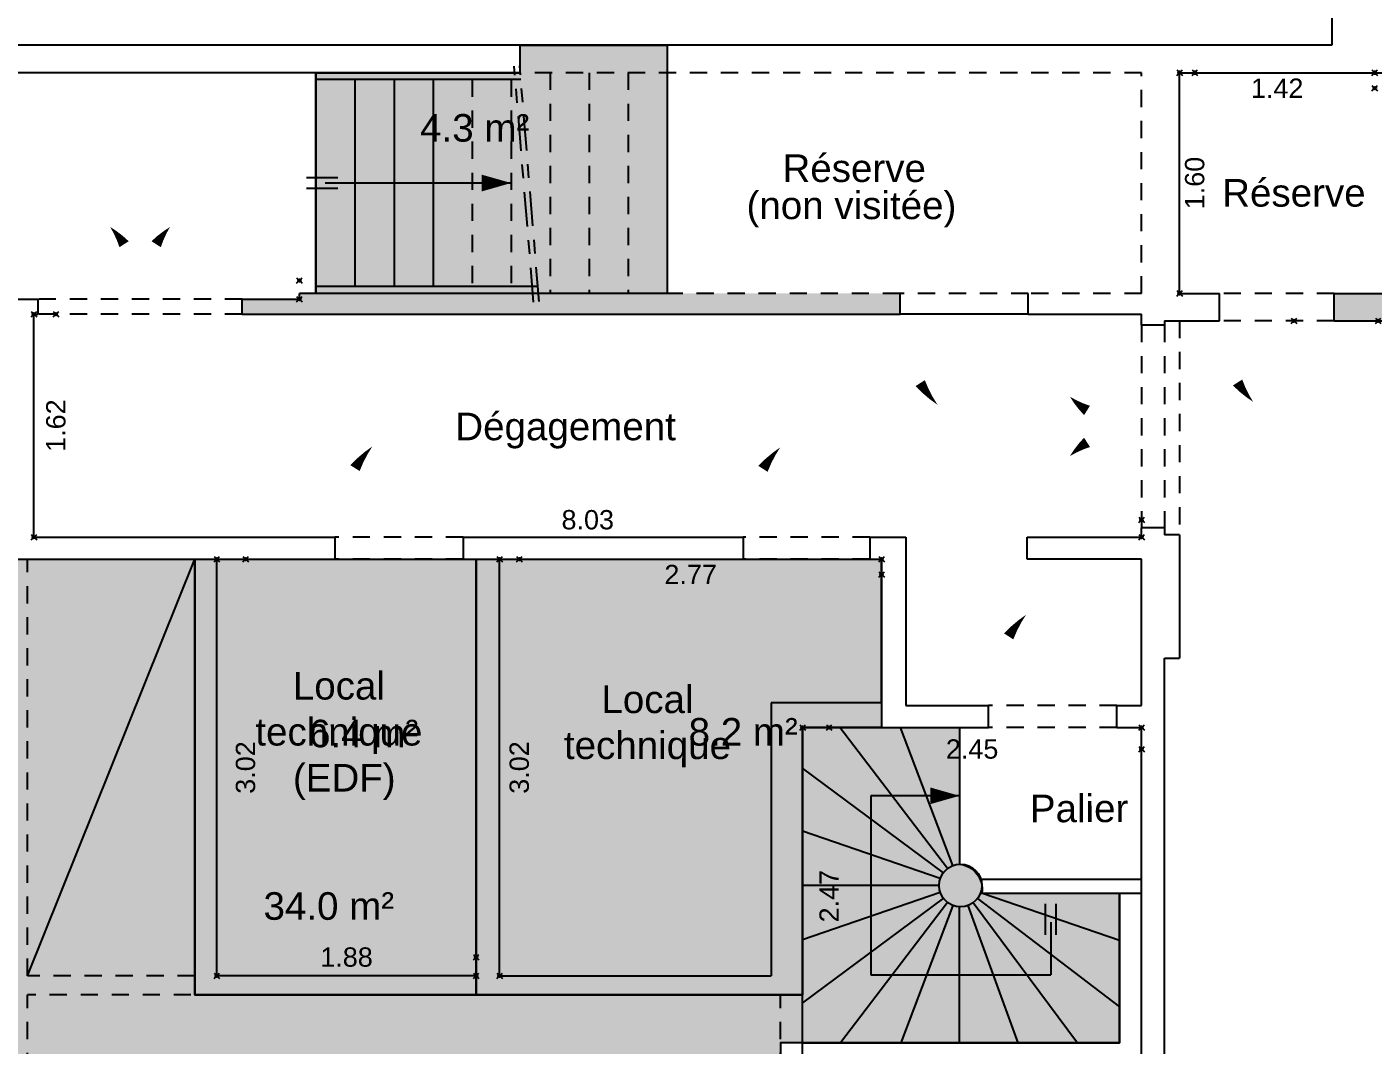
# Model space of a CAD drawing. Header units: metres. Extents: x 46.9 to 94.2, y 5.9 to 84.
# Drawn here: x 65.08 to 74.84, y 25.08 to 32.46 of the extents above; entities that cross this region are included whole.
import ezdxf
from ezdxf.enums import TextEntityAlignment as Align

# ---------------------------------------------------------------- set-up
doc = ezdxf.new("R2010")
doc.units = ezdxf.units.M
doc.header["$PDMODE"] = 35
doc.header["$PDSIZE"] = 0.02
doc.linetypes.add('AXES', pattern=[2, 1.25, -0.25, 0.25, -0.25])
doc.linetypes.add('CACHE2', pattern=[0.1875, 0.125, -0.0625])
for name, color, linetype in [('GEX_BAT_escalier_rampe', 6, 'Continuous'), ('GEX_BAT_gaine_tremie', 13, 'Continuous'), ('GEX_BAT_linteau_mur', 6, 'CACHE2'), ('GEX_BAT_mur', 1, 'Continuous'), ('GEX_BAT_mur_bas', 150, 'Continuous'), ('GEX_EDS_sdp_2-tremie_su', 7, 'Continuous'), ('GEX_EDS_sdp_3-h-180_su', 7, 'Continuous'), ('GEX_EDS_sdp_7-LT_su', 7, 'Continuous'), ('GEX_MEP_txt_cot_plani', 30, 'Continuous'), ('GEX_MEP_txt_designation', 7, 'Continuous')]:
    doc.layers.add(name, color=color, linetype=linetype)
for name, color, linetype, true_color in [('GEX_EDS_sdp_2-tremie', 7, 'Continuous', 0xffff7f), ('GEX_EDS_sdp_3-h-180', 7, 'Continuous', 0xa55252), ('GEX_EDS_sdp_7-LT', 150, 'Continuous', 0x007fff), ('GEX_MEP_mur_pochage', 7, 'Continuous', 0x999999), ('GEX_MEP_ouvrant_porte', 9, 'Continuous', 0x808080)]:
    doc.layers.add(name, color=color, linetype=linetype, true_color=true_color)
doc.styles.add('Cota100', font='swissl.ttf', dxfattribs={"height": 0.14})
doc.styles.add('Designation', font='swissl.ttf', dxfattribs={"height": 0.2})
doc.styles.add('Désignation', font='swissl.ttf', dxfattribs={"height": 0.2})
doc.styles.add('SURF', font='swissl.ttf')
doc.dimstyles.new('00SCP', dxfattribs={"dimtxt": 0.2, "dimasz": 0.1, "dimexe": 1.25, "dimexo": 0.625, "dimgap": 0.05, "dimtad": 0, "dimzin": 0, "dimdsep": 46, "dimtxsty": 'Cota100', "dimblk": 'NONE', "dimcen": 0, "dimse1": 1, "dimse2": 1, "dimsd1": 1, "dimsd2": 1, "dimclrd": 256, "dimclrt": 256, "dimaunit": 2, "dimazin": 0, "dimtfac": 1, "dimtofl": 0, "dimtmove": 0, "dimatfit": 3, "dimldrblk": 'NONE', "dimfxl": 1, "dimlwd": -1, "dimarcsym": 0})

# ---------------------------------------------------------------- blocks, each defined once
blk = doc.blocks.new('*D68')
at = {"color": 0, "transparency": 16777216}
for p in [(73.44119933730599, 32.12670387477555), (74.8561993373041, 32.1267024524368), (74.85619922414435, 32.01412656302452)]:
    blk.add_point(p, dxfattribs=at)
at = {"layer": 'GEX_MEP_txt_cot_plani', "transparency": 16777216, "insert": (74.1486992241453, 32.0141272741939), "char_height": 0.14, "attachment_point": 5, "rotation": 359.99994240706184, "style": 'Cota100'}
blk.add_mtext('1.42', dxfattribs=at)
blk = doc.blocks.new('_None')
blk = doc.blocks.new('*D69')
at = {"color": 0, "transparency": 16777216}
for p in [(73.44119933730781, 32.12670387477556), (73.55126055665889, 32.12670376414349), (73.4411977290092, 30.52670387477336)]:
    blk.add_point(p, dxfattribs=at)
at = {"layer": 'GEX_MEP_txt_cot_plani', "transparency": 16777216, "insert": (73.55125975250961, 31.32670376414239), "char_height": 0.14, "attachment_point": 5, "rotation": 89.99994240704905, "style": 'Cota100'}
blk.add_mtext('1.60', dxfattribs=at)
blk = doc.blocks.new('*D79')
at = {"color": 0, "transparency": 16777216}
for p in [(67.05886849839189, 30.6200797102656), (57.77886836257675, 30.48496669622273), (67.05886836257106, 30.48495736825226)]:
    blk.add_point(p, dxfattribs=at)
at = {"layer": 'GEX_MEP_txt_cot_plani', "transparency": 16777216, "insert": (62.41886849839473, 30.62008437425083), "char_height": 0.14, "attachment_point": 5, "rotation": 359.9999424080453, "style": 'Cota100'}
blk.add_mtext('9.28', dxfattribs=at)
blk = doc.blocks.new('*D84')
at = {"color": 0, "transparency": 16777216}
for p in [(73.16559350990548, 28.88519518724752), (65.13386662863287, 28.75995930308181), (73.16559338401204, 28.75995122970471)]:
    blk.add_point(p, dxfattribs=at)
at = {"layer": 'GEX_MEP_txt_cot_plani', "transparency": 16777216, "insert": (69.14973013221588, 28.88519922393607), "char_height": 0.14, "attachment_point": 5, "rotation": 359.9999424071002, "style": 'Cota100'}
blk.add_mtext('8.03', dxfattribs=at)
blk = doc.blocks.new('*D85')
at = {"color": 0, "transparency": 16777216}
for p in [(65.13386825376892, 30.37671222518566), (65.293632455895, 30.37671206459323), (65.13386662863468, 28.7599593030809)]:
    blk.add_point(p, dxfattribs=at)
at = {"layer": 'GEX_MEP_txt_cot_plani', "transparency": 16777216, "insert": (65.29363164332788, 29.56833560354084), "char_height": 0.14, "attachment_point": 5, "rotation": 89.99994240719657, "style": 'Cota100'}
blk.add_mtext('1.62', dxfattribs=at)
blk = doc.blocks.new('*D86')
at = {"color": 0, "transparency": 16777216}
for p in [(68.34059032325028, 25.71497863965761), (66.46059018752753, 25.57995796947672), (68.34059018752764, 25.57995607972862)]:
    blk.add_point(p, dxfattribs=at)
at = {"layer": 'GEX_MEP_txt_cot_plani', "transparency": 16777216, "insert": (67.40059032325023, 25.71497958453165), "char_height": 0.14, "attachment_point": 5, "rotation": 359.99994240713295, "style": 'Cota100'}
blk.add_mtext('1.88', dxfattribs=at)
blk = doc.blocks.new('*D87')
at = {"color": 0, "transparency": 16777216}
for p in [(66.46059322318705, 28.59995796947441), (66.66868805685499, 28.59995776030054), (66.46059018752747, 25.57995796947671)]:
    blk.add_point(p, dxfattribs=at)
at = {"layer": 'GEX_MEP_txt_cot_plani', "transparency": 16777216, "insert": (66.66868653902522, 27.08995776030169), "char_height": 0.14, "attachment_point": 5, "rotation": 89.99994240712532, "style": 'Cota100'}
blk.add_mtext('3.02', dxfattribs=at)
blk = doc.blocks.new('*D88')
at = {"color": 0, "transparency": 16777216}
for p in [(68.51059322318542, 28.59995590884228), (68.65375319239271, 28.59995576493994), (68.51059018752494, 25.57995590884547)]:
    blk.add_point(p, dxfattribs=at)
at = {"layer": 'GEX_MEP_txt_cot_plani', "transparency": 16777216, "insert": (68.6537516745625, 27.08995576494153), "char_height": 0.14, "attachment_point": 5, "rotation": 89.99994240710812, "style": 'Cota100'}
blk.add_mtext('3.02', dxfattribs=at)
blk = doc.blocks.new('*D89')
at = {"color": 0, "transparency": 16777216}
for p in [(68.51059322318541, 28.59995590884227), (71.28059322318403, 28.59995312447881), (71.28059311186662, 28.48920995310709)]:
    blk.add_point(p, dxfattribs=at)
at = {"layer": 'GEX_MEP_txt_cot_plani', "transparency": 16777216, "insert": (69.8955931118673, 28.48921134528881), "char_height": 0.14, "attachment_point": 5, "rotation": 359.99994240712095, "style": 'Cota100'}
blk.add_mtext('2.77', dxfattribs=at)
blk = doc.blocks.new('*D119')
at = {"color": 0, "transparency": 16777216}
for p in [(74.27054186268829, 30.32763967395834), (74.88143583013513, 30.32763905990305), (74.88142149007851, 16.06140907932513)]:
    blk.add_point(p, dxfattribs=at)
at = {"layer": 'GEX_MEP_txt_cot_plani', "transparency": 16777216, "insert": (74.27053469266, 23.19452468366937), "char_height": 0.14, "attachment_point": 5, "rotation": 89.9999424077192, "style": 'Cota100'}
blk.add_mtext('14.27', dxfattribs=at)
blk = doc.blocks.new('*D123')
at = {"color": 0, "transparency": 16777216}
for p in [(70.70782074786163, 27.37995370022235), (73.1655919968607, 27.3799512297046), (73.16559183912986, 27.22303418582304)]:
    blk.add_point(p, dxfattribs=at)
at = {"layer": 'GEX_MEP_txt_cot_plani', "transparency": 16777216, "insert": (71.93670621463033, 27.22303542108191), "char_height": 0.14, "attachment_point": 5, "rotation": 359.9999424070728, "style": 'Cota100'}
blk.add_mtext('2.45', dxfattribs=at)
blk = doc.blocks.new('*D124')
at = {"color": 0, "transparency": 16777216}
for p in [(70.70782074786257, 27.37995370022236), (70.89970074196546, 27.3799535073471), (70.70781829018051, 24.93495370022355)]:
    blk.add_point(p, dxfattribs=at)
at = {"layer": 'GEX_MEP_txt_cot_plani', "transparency": 16777216, "insert": (70.89969951312445, 26.15745350734768), "char_height": 0.14, "attachment_point": 5, "rotation": 89.99994240703083, "style": 'Cota100'}
blk.add_mtext('2.47', dxfattribs=at)

msp = doc.modelspace()

# ---------------------------------------------------------------- hatches: boundary and pattern name
at = {"layer": 'GEX_EDS_sdp_2-tremie'}
h = msp.add_hatch(color=256, dxfattribs=at)
edge = h.paths.add_edge_path()
edge.add_line((61.81282210095469, 28.72607486532979), (64.93782210095196, 28.72607172412791))
edge.add_line((64.93782210095196, 28.72607172412791), (64.93782197418568, 28.59995950014309))
edge.add_line((64.93782197418568, 28.59995950014309), (66.3005932231863, 28.59995813030218))
edge.add_line((66.3005932231863, 28.59995813030218), (66.30059004791747, 25.44107035428715))
edge.add_line((66.30059004791747, 25.44107035428715), (70.7078187989191, 25.44106592420303))
edge.add_line((70.7078187989191, 25.44106592420303), (70.70782074786166, 27.37995370022236))
edge.add_line((70.70782074786166, 27.37995370022236), (71.845591996861, 27.37995255655005))
edge.add_line((71.845591996861, 27.37995255655005), (71.84559100155548, 26.38978390078955))
edge.add_arc((71.82657353126149, 26.20745257566693), 0.1833204197501029, -8.627596490240819, 84.04548229141233, ccw=False)
edge.add_line((72.00781954163722, 26.17995239348147), (73.00559079064078, 26.17995139053346))
edge.add_line((73.00559079064078, 26.17995139053346), (73.00558970001111, 25.09495139053524))
edge.add_line((73.00558970001111, 25.09495139053524), (70.70781845101192, 25.09495370022341))
edge.add_line((70.70781845101192, 25.09495370022341), (70.54781845101661, 25.094953861053))
edge.add_line((70.54781845101661, 25.094953861053), (70.5478166679286, 23.32106608503454))
edge.add_line((70.5478166679286, 23.32106608503454), (65.08781666792402, 23.32107157334667))
edge.add_line((65.08781666792402, 23.32107157334667), (65.08781757761881, 24.22607157334824))
edge.add_line((65.08781757761881, 24.22607157334824), (63.45341069488586, 24.22607321623127))
edge.add_line((63.45341069488586, 24.22607321623127), (63.31150844088825, 24.24607335886867))
edge.add_line((63.31150844088825, 24.24607335886867), (61.81281759772628, 24.24607486533114))
edge.add_line((61.81281759772628, 24.24607486533114), (61.81282071379792, 27.34607486532968))
edge.add_line((61.81282071379792, 27.34607486532968), (61.81282210095469, 28.72607486532979))
at = {"layer": 'GEX_EDS_sdp_3-h-180'}
msp.add_hatch(color=256, dxfattribs=at).paths.add_polyline_path([(67.17886840454321, 30.52671016957174), (67.17887001246254, 32.12633282659499), (68.6607880336187, 32.12670867997349), (68.65965079756734, 32.32670868108016), (69.72587021387335, 32.3267076093689), (69.72586840453732, 30.52670760936689)])
at = {"layer": 'GEX_EDS_sdp_7-LT'}
for points in [[(66.30059322318903, 28.599958130304), (68.34059322319263, 28.59995607972269), (68.34059004792016, 25.44106830370674), (66.30059004791656, 25.44107035428806)], [(68.34059322318626, 28.59995607972542), (71.28059322318404, 28.59995312447882), (71.28059199685777, 27.37995312448038), (70.70782074786075, 27.37995370022236), (70.7078187989191, 25.44106592420212), (68.34059004791925, 25.44106830370947)]]:
    msp.add_hatch(color=256, dxfattribs=at).paths.add_polyline_path(points)
at = {"layer": 'GEX_MEP_mur_pochage'}
for points in [[(71.41386825376412, 30.37670591261849), (71.41386840454197, 30.52670591261631), (68.7923370376202, 30.52670854773896), (67.05886840453968, 30.52671029019439), (67.05886836257196, 30.48495736809855), (66.64386836257563, 30.48495778525103), (66.64386825376641, 30.3767107073545)], [(74.56119772900729, 30.52670274896536), (74.56119752891209, 30.32763938184144), (74.95119752890696, 30.32763898981921), (74.95119772900307, 30.52670235694313)], [(71.69781959692259, 26.23495254928457, 1), (72.00781959692145, 26.23495254928457, 1)]]:
    msp.add_hatch(color=256, dxfattribs=at).paths.add_polyline_path(points)

# ---------------------------------------------------------------- linework, layer by layer
at = {"layer": 'GEX_BAT_escalier_rampe'}
for p, q in [((67.17887001283907, 32.1267101695712), (67.1788684045423, 30.52671016957174)), ((68.66469676016459, 32.07670867604065), (67.1788699625813, 32.07671016957102)), ((67.46186996258075, 32.07670988510381), (67.46186845480133, 30.57670988510472)), ((67.7448699625811, 32.0767096006366), (67.74486845480078, 30.57670960063751)), ((68.02786996258055, 32.07670931616849), (68.02786845480114, 30.5767093161694)), ((67.33676615256718, 31.36554105026062), (67.1114851026723, 31.36554127672935)), ((67.33676607449888, 31.2878789690576), (67.11148502460219, 31.28787919552633)), ((68.5938692086902, 31.32670874632731), (67.24595667335234, 31.32671010094782)), ((68.788219609316, 30.57670855187735), (67.1788684548028, 30.57671016957192)), ((72.34386825376441, 30.37670497779618), (71.41386825376594, 30.37670591261394)), ((71.75870046860655, 26.35810525808483), (70.97775573710987, 27.37995342888735)), ((71.79780244069116, 26.37985980417579), (71.41809555241161, 27.37995298626356)), ((71.84559199685918, 27.37995255655096), (71.84559100155548, 26.38978390078955)), ((71.7284272387551, 26.32742709296872), (70.70782045253964, 27.08615655373978)), ((71.2028202502106, 26.88486887477484), (71.202818946148, 25.58753753053588)), ((71.84559149920642, 26.8848682286698), (71.2028202502106, 26.88486887477484)), ((71.70622184979584, 26.28529239967611), (70.70781999213887, 26.62813122994976)), ((71.70622174859545, 26.18461299360933), (70.70781920170703, 25.841776170495)), ((71.69781959692227, 26.23495270508829), (70.70781959692249, 26.23495370022283)), ((72.01298891867009, 26.17995238828553), (73.00559044802503, 25.83910531889978)), ((71.72842705284711, 26.142478255676), (70.70781874130535, 25.38375084670497)), ((71.7587002210239, 26.11180002969922), (70.98157468484806, 25.0949534250467)), ((71.79780214937364, 26.09004540499882), (71.41999161885997, 25.0949529843565)), ((71.84558970001126, 25.09495255655111), (71.84559069028637, 26.0801212123115)), ((71.90599468631262, 26.08935924631987), (72.26918232051503, 25.09495213076116)), ((71.94536939454974, 26.11061617102314), (72.70137936447554, 25.09495169632282)), ((71.97602923546128, 26.14090795895027), (73.00558996146447, 25.35505534343793)), ((72.46787382132061, 25.8773144159386), (72.46787404778934, 26.10259546583529)), ((72.54553590252362, 25.87731433786939), (72.54553612899144, 26.10259538776518)), ((72.50670495321083, 25.96812381708514), (72.50670457064916, 25.58753621988944)), ((71.202818946148, 25.58753753053588), (72.50670457064916, 25.58753621988944))]:
    msp.add_line(p, q, dxfattribs=at)
at = {"layer": 'GEX_BAT_escalier_rampe', "linetype": 'AXES', "ltscale": 0.2}
for p, q in [((68.75737566420048, 30.46387778086319), (68.61664028403356, 32.17289833191353)), ((68.79724072440786, 30.46716061113693), (68.65650534424094, 32.17618116218637))]:
    msp.add_line(p, q, dxfattribs=at)
at = {"layer": 'GEX_BAT_escalier_rampe', "linetype": 'CACHE2'}
for p, q in [((68.87687001283939, 32.1267084627716), (68.87686840453989, 30.52670846276851)), ((69.15987001283884, 32.1267081783044), (69.15986840453934, 30.52670817830131)), ((69.44287001283737, 32.12670789383628), (69.44286840453788, 30.5267078938341)), ((69.72587001283591, 32.12670760936908), (69.72586840453732, 30.52670760936689)), ((68.31086996258, 32.07670903170037), (68.31086845480058, 30.57670903170219)), ((68.59386996258036, 32.07670874723317), (68.59386845480094, 30.57670874723408))]:
    msp.add_line(p, q, dxfattribs=at)
at = {"layer": 'GEX_BAT_escalier_rampe'}
for points in [[(68.38147639981526, 31.32670896087802, 0.1211528466772961, 0, 0), (68.59386920868928, 31.32670874723408, 0, 0, 0)], [(71.63319869033512, 26.88486844231284, 0.1211528466772961, 0, 0), (71.84559149920642, 26.88486822867162, 0, 0, 0)]]:
    msp.add_lwpolyline(points, format="xyseb", dxfattribs=at)
at = {"layer": 'GEX_BAT_gaine_tremie'}
msp.add_line((65.08781893852483, 25.57995934936662), (66.3005932231872, 28.599958130304), dxfattribs=at)
at = {"layer": 'GEX_BAT_linteau_mur'}
for p, q in [((66.64386836257563, 30.48495778525012), (65.16386836257152, 30.48495927292424)), ((72.3438684045368, 30.52670497779309), (71.41386840453924, 30.52670591261631)), ((74.56119772900456, 30.52670274896536), (73.73119772900463, 30.52670358326941)), ((66.64386825376732, 30.3767107073545), (65.16386825376412, 30.37671219502954)), ((72.34386825376441, 30.37670497779618), (71.41386825376685, 30.37670591261849)), ((73.16559492967735, 30.29764078468088), (73.16559345205224, 28.82764078468153)), ((73.33059492968187, 30.29764061882543), (73.33059345205675, 28.82764061882608)), ((73.4411975289122, 30.32764050764945), (73.4411959708732, 28.77764050764927)), ((74.56119752891209, 30.32763938184144), (73.73119752891125, 30.32764021614548)), ((68.24559338401468, 28.75995617521858), (67.31559338401166, 28.75995711004089)), ((71.19559338400995, 28.75995320992115), (70.27559338401352, 28.75995413469172)), ((68.245593223186, 28.59995617521781), (67.3155932231839, 28.59995711004012)), ((71.1955932231831, 28.59995320992039), (70.27559322318757, 28.59995413469096)), ((72.98559215768637, 27.53995141063751), (72.05559215768608, 27.53995234546073)), ((72.98559199685769, 27.37995141063766), (72.0555919968574, 27.37995234546088))]:
    msp.add_line(p, q, dxfattribs=at)
at = {"layer": 'GEX_BAT_mur'}
for p, q in [((74.54583322336384, 38.8590136575458), (74.54582665717953, 32.32670276441968)), ((74.54582665717953, 32.32670276441968), (55.01299524609658, 32.326722398534)), ((68.6607880336187, 32.12670867997349), (57.77887001284398, 32.12671961831802)), ((73.4411977290074, 30.52670387477337), (73.44119933730417, 32.12670387477465)), ((73.44119933730417, 32.12670387477465), (74.95119933730348, 32.12670235694441)), ((57.77886836257676, 30.48496669622273), (65.16386836257516, 30.48495927292515)), ((65.16386825376685, 30.37671219502954), (65.16386836257425, 30.48495927292515)), ((66.64386825376641, 30.3767107073545), (66.64386836257563, 30.48495778525012)), ((66.64386836257563, 30.48495778525103), (67.05886836257196, 30.48495736809855)), ((67.05886836257196, 30.48495736809855), (67.05886840453968, 30.52671029019439)), ((68.7923370376202, 30.52670854773896), (67.05886840453968, 30.52671029019439)), ((71.41386825376412, 30.37670591261849), (71.41386840454197, 30.5267059126154)), ((72.34386825376441, 30.37670497779618), (72.34386840454135, 30.526704977794)), ((73.4411977290074, 30.52670387477337), (73.73119772900463, 30.52670358326941)), ((73.73119752891125, 30.32764021614548), (73.73119772900463, 30.52670358326941)), ((74.56119752891209, 30.32763938184144), (74.56119772900729, 30.52670274896536)), ((74.5611977290082, 30.52670274896536), (74.95119772900216, 30.52670235694313)), ((65.13386662863104, 28.75995930308181), (65.1338682537671, 30.37671222518566)), ((65.1338682537671, 30.37671222518566), (65.16386825376685, 30.37671219502954)), ((66.64386825376641, 30.3767107073545), (71.41386825376412, 30.37670591261849)), ((72.34386825376441, 30.37670497779618), (73.16559500915082, 30.37670415180764)), ((73.16559492967735, 30.29764078468088), (73.16559500915082, 30.37670415180764)), ((73.33059492967732, 30.29764061882452), (73.16559492967735, 30.29764078468088)), ((73.33059495983252, 30.32764061882517), (73.33059492967732, 30.29764061882452)), ((73.33059495983252, 30.32764061882517), (73.73119752891216, 30.32764021614548)), ((74.56119752891209, 30.32763938184144), (74.95119752890696, 30.32763898981921)), ((73.16559338401203, 28.75995122970471), (73.16559345205224, 28.82764078468153)), ((73.33059345205675, 28.82764061882608), (73.16559345205224, 28.82764078468153)), ((73.33059345205675, 28.82764061882608), (73.33059340179534, 28.7776406188259)), ((65.13386662863104, 28.75995930308181), (67.31559338401439, 28.75995711004089)), ((67.31559338401439, 28.75995711004089), (67.3155932231839, 28.59995711004103)), ((68.24559338401468, 28.75995617521858), (68.245593223186, 28.59995617521872)), ((68.24559338401468, 28.75995617521858), (70.27559338401261, 28.75995413469172)), ((70.27559338401352, 28.75995413469172), (70.27559322318484, 28.59995413469096)), ((71.19559338401268, 28.75995320992024), (71.19559322318128, 28.59995320992039)), ((71.19559338401268, 28.75995320992115), (71.4555933840129, 28.75995294857239)), ((71.45559338401199, 28.75995294857239), (71.4555921576848, 27.53995294857305)), ((72.33559322318524, 28.5999520640089), (72.33559338401392, 28.75995206400876)), ((72.33559338401392, 28.75995206400876), (73.16559338401203, 28.75995122970471)), ((73.44119597087229, 28.77764050765018), (73.33059340179625, 28.7776406188259)), ((73.4411959708732, 28.77764050764927), (73.44119507123287, 27.88264050765065)), ((66.46059018752749, 25.57995796947671), (66.46059322318706, 28.59995796947442)), ((66.46059322318706, 28.59995796947442), (67.3155932231848, 28.59995711004103)), ((68.24559322318692, 28.59995617521872), (68.34059322318626, 28.59995607972542)), ((68.3405901875276, 25.5799560797268), (68.34059322318626, 28.59995607972542)), ((68.51059018752494, 25.57995590884548), (68.51059322318542, 28.59995590884228)), ((68.51059322318542, 28.59995590884409), (70.27559322318393, 28.59995413469096)), ((71.19559322318128, 28.59995320992039), (71.28059322318404, 28.59995312447973)), ((71.28059217779082, 27.55995312448067), (71.28059322318404, 28.59995312447973)), ((73.16559322318699, 28.59995122970486), (72.33559322318524, 28.5999520640089)), ((73.16559215768939, 27.53995122970446), (73.16559322318699, 28.59995122970486)), ((73.33058788835206, 23.29264061882895), (73.3305925021541, 27.88264061882728)), ((73.3305925021541, 27.88264061882728), (73.44119507123287, 27.88264050765065)), ((70.48059217778973, 27.5599539286286), (70.48059018752065, 25.57995392862904)), ((71.28059217779082, 27.55995312448067), (70.48059217778973, 27.5599539286286)), ((71.4555921576848, 27.53995294857305), (72.05559215768972, 27.53995234546073)), ((72.05559199686013, 27.37995234546088), (72.0555921576888, 27.53995234546164)), ((72.9855919968586, 27.37995141063857), (72.9855921576891, 27.53995141063751)), ((72.9855921576891, 27.53995141063751), (73.16559215768757, 27.53995122970446)), ((70.70781829018051, 24.93495370022356), (70.70782074785984, 27.37995370022236)), ((70.70782074785984, 27.37995370022236), (72.05559199686013, 27.37995234546088)), ((72.98559199685951, 27.37995141063857), (73.1655919968589, 27.3799512297046)), ((73.16558953917956, 24.9349512297058), (73.1655919968598, 27.3799512297046)), ((68.3405901875276, 25.5799560797268), (66.46059018752749, 25.57995796947671)), ((68.51059018752494, 25.57995590884548), (70.48059018752065, 25.57995392862904))]:
    msp.add_line(p, q, dxfattribs=at)
at = {"layer": 'GEX_BAT_mur', "linetype": 'CACHE2'}
for p, q in [((73.16559676822635, 32.12670415180673), (68.6607880336187, 32.12670867997349)), ((73.16559515992776, 30.52670415180728), (73.16559676822635, 32.12670415180673)), ((71.41386840454197, 30.52670591261631), (68.7923370376202, 30.52670854773896)), ((73.16559515992776, 30.52670415180728), (72.34386840454226, 30.526704977794)), ((65.08781893852483, 25.57995934936571), (65.0878219741835, 28.59995934936433)), ((65.0878219741835, 28.59995934936433), (66.3005932231863, 28.599958130304)), ((66.30059018752581, 25.5799581303063), (66.3005932231863, 28.599958130304)), ((66.30059018752581, 25.5799581303063), (65.08781893852483, 25.57995934936571)), ((65.08781666792493, 23.32107157334849), (65.0878187989183, 25.44107157334656)), ((70.54781879892198, 25.44106608503353), (65.0878187989183, 25.44107157334656)), ((70.54781666792587, 23.32106608503454), (70.54781879892198, 25.44106608503353))]:
    msp.add_line(p, q, dxfattribs=at)
at = {"layer": 'GEX_BAT_mur'}
msp.add_circle((71.85281959692202, 26.23495254928457), 0.1549999999994331, dxfattribs=at)
at = {"layer": 'GEX_BAT_mur_bas'}
for p, q in [((72.00114361189753, 26.27995240019209), (73.16559089115344, 26.27995122970515)), ((71.9977333090983, 26.17995240362052), (73.16559079063427, 26.17995122970569)), ((73.00558970001111, 25.09495139053524), (73.00559079063896, 26.17995139053528)), ((70.70781845101101, 25.09495370022341), (73.00558970001111, 25.09495139053524))]:
    msp.add_line(p, q, dxfattribs=at)
at = {"layer": 'GEX_EDS_sdp_2-tremie', "flags": 128}
msp.add_lwpolyline([(61.81282210095469, 28.72607486532979), (64.93782210095196, 28.72607172412791), (64.93782197418568, 28.59995950014309), (66.3005932231863, 28.59995813030218), (66.30059004791747, 25.44107035428715), (70.7078187989191, 25.44106592420303), (70.70782074786166, 27.37995370022236), (71.845591996861, 27.37995255655005), (71.84559100155548, 26.38978390078955, -0.4279451727842913), (72.00781954163722, 26.17995239348147), (73.00559079064078, 26.17995139053346), (73.00558970001111, 25.09495139053524), (70.70781845101192, 25.09495370022341), (70.54781845101661, 25.094953861053), (70.5478166679286, 23.32106608503454), (65.08781666792402, 23.32107157334667), (65.08781757761881, 24.22607157334824), (63.45341069488586, 24.22607321623127), (63.31150844088825, 24.24607335886867), (61.81281759772628, 24.24607486533114), (61.81282071379792, 27.34607486532968)], format="xyb", close=True, dxfattribs=at)
at = {"layer": 'GEX_EDS_sdp_3-h-180', "flags": 128}
msp.add_lwpolyline([(67.17886840454321, 30.52671016957174), (67.17887001246254, 32.12633282659499), (68.6607880336187, 32.12670867997349), (68.65965079756734, 32.32670868108016), (69.72587021387335, 32.3267076093689), (69.72586840453732, 30.52670760936689)], close=True, dxfattribs=at)
at = {"layer": 'GEX_EDS_sdp_7-LT'}
msp.add_lwpolyline([(66.30059322318903, 28.599958130304), (68.34059322319263, 28.59995607972269), (68.34059004792016, 25.44106830370674), (66.30059004791656, 25.44107035428806)], close=True, dxfattribs=at)
at = {"layer": 'GEX_EDS_sdp_7-LT', "flags": 128}
msp.add_lwpolyline([(68.34059322318626, 28.59995607972542), (71.28059322318404, 28.59995312447882), (71.28059199685777, 27.37995312448038), (70.70782074786075, 27.37995370022236), (70.7078187989191, 25.44106592420212), (68.34059004791925, 25.44106830370947)], close=True, dxfattribs=at)
at = {"layer": 'GEX_MEP_ouvrant_porte', "flags": 128}
for points in [[(65.16386836256788, 30.4849592729006, 0, 0, 0), (65.68712790660629, 31.00821776502198, 0, 0.07999999999999997, -0.05432790184840536), (65.78755344978072, 30.88322666045769, 0, 0, -0.1430387188205013), (65.9038683625713, 30.48495852908763, 0, 0, -0.1430387188205013)], [(66.64386836257563, 30.48495778525012, 0, 0, 0), (66.12060987046516, 31.00821732929944, 0, 0.07999999999999999, 0.05432790184840536), (66.02018407601554, 30.88322642662479, 0, 0, 0.1430387188205013), (65.90386836257221, 30.48495852908763, 0, 0, 0.1430387188205013)], [(71.41386825376685, 30.37670591261849, 0, 0, 0.1430387188226863), (71.56004780631429, 29.87617974750992, 0.07999999999999999, 0, 0.05432790185031568), (71.68625828625227, 29.71909633230734, 0, 0, 0), (72.34386825376441, 30.37670497779618, 0, 0, 0)], [(73.73119752891125, 30.32764021614548, 0, 0, 0.14303871882223), (73.86165885000082, 29.88093406879034, 0.07999999999999999, 0, 0.05432790184980157), (73.97429831058798, 29.7407413433948, 0, 0, 0), (74.56119752891209, 30.32763938184144, 0, 0, 0)], [(73.16559492967735, 30.29764078468088, 0, 0, 0), (72.64587092308648, 29.77791782292752, 0, 0.07999999999999999, 0.05432790184907747), (72.77001729263611, 29.67817058114179, 0, 0, 0.1430387188209381), (73.1655941908648, 29.56264078468121, 0, 0, 0.1430387188209381)], [(73.16559345205678, 28.82764078468153, 0, 0, 0), (72.6458704903016, 29.34736479127059, 0, 0.07999999999999997, -0.05432790184907747), (72.77001706037936, 29.44711178347643, 0, 0, -0.1430387188209381), (73.16559419086389, 29.56264078468121, 0, 0, -0.1430387188209381)], [(68.24559338401468, 28.75995617521858, 0, 0, 0), (67.58798473852767, 29.41756614274072, 0, 0.07999999999999999, 0.05432790184882058), (67.46177394279948, 29.2604829812708, 0, 0, 0.1430387188207145), (67.31559338401348, 28.75995711004089, 0, 0, 0.1430387188207145)], [(71.19559338400995, 28.75995320992115, 0, 0, 0), (70.54505579922625, 29.4104921025164, 0, 0.07999999999999999, 0.05432790184828198), (70.42020210883129, 29.25509800730015, 0, 0, 0.1430387188200071), (70.27559338401261, 28.75995413469172, 0, 0, 0.1430387188200071)], [(72.98559215768637, 27.53995141063751, 0, 0, 0), (72.32798351220299, 28.19756137816148, 0, 0.07999999999999999, 0.05432790184931041), (72.2017727164748, 28.04047821669064, 0, 0, 0.1430387188212315), (72.05559215768699, 27.53995234546073, 0, 0, 0.1430387188212315)]]:
    msp.add_lwpolyline(points, format="xyseb", dxfattribs=at)

# ---------------------------------------------------------------- texts
at = {"layer": 'GEX_EDS_sdp_2-tremie_su', "style": 'SURF'}
msp.add_text('34.0 m²', height=0.2, dxfattribs=at).set_placement((67.27214856413312, 26.08606086951992), align=Align.MIDDLE_CENTER)
at = {"layer": 'GEX_EDS_sdp_3-h-180_su', "style": 'SURF'}
msp.add_text('4.3 m²', height=0.2, dxfattribs=at).set_placement((68.32982655415215, 31.72660120036445), align=Align.MIDDLE_CENTER)
at = {"layer": 'GEX_EDS_sdp_7-LT_su', "style": 'SURF'}
for s, p in [('6.4 m²', (67.5245919530822, 27.33640178954884)), ('8.2 m²', (70.2769430373016, 27.34884334018534))]:
    msp.add_text(s, height=0.2, dxfattribs=at).set_placement(p, align=Align.MIDDLE_CENTER)
at = {"layer": 'GEX_MEP_txt_designation', "style": 'Designation', "oblique": 1.175155160372758e-08}
msp.add_text('Palier', height=0.2, rotation=0.1441217313560436, dxfattribs=at).set_placement((72.71255680099966, 26.79759193394148), align=Align.MIDDLE)
at = {"layer": 'GEX_MEP_txt_designation', "char_height": 0.2, "attachment_point": 5, "rotation": 359.999942407097, "style": 'Désignation'}
for s, insert, width in [('Réserve', (71.08170911763227, 31.43286675062063), 2.095111111111111), ('Réserve', (74.27001417676729, 31.25418310838359), 2.095111111111111), ('(non visitée)', (71.06184385248798, 31.13506604159102), 2.095111111111111), ('Dégagement', (68.98916786510563, 29.53196554697934), 2.001777777777777), ('Local\\Ptechnique\\P (EDF)', (67.34532059421781, 27.31908985102655), 2.024380952380952), ('Local\\Ptechnique', (69.58257492424218, 27.38777433830091), 2.024380952380952)]:
    msp.add_mtext(s, dxfattribs=dict(at, insert=insert, width=width))

# ---------------------------------------------------------------- dimensions: what is measured, and where the dimension line sits
at = {"layer": 'GEX_MEP_txt_cot_plani'}
for p1, p2, distance, picture, middle in [((73.44119772900922, 30.52670387477337), (73.44119933730781, 32.12670387477556), -0.11006121935113687, '*D69', (73.55125975250958, 31.32670376414239)), ((73.44119933730599, 32.12670387477556), (74.85619933730413, 32.1267024524368), -0.1125758894123408, '*D68', (74.14869922414529, 32.01412727419391)), ((57.77886836257676, 30.48496669622273), (67.05886836257105, 30.48495736825225), 0.13512234201341833, '*D79', (62.41886849839472, 30.62008437425083)), ((65.13386662863468, 28.7599593030809), (65.13386825376892, 30.37671222518566), -0.1597642021261504, '*D85', (65.29363164332788, 29.56833560354085)), ((65.13386662863286, 28.75995930308181), (73.16559338401203, 28.75995122970471), 0.12524395754287032, '*D84', (69.14973013221588, 28.88519922393608)), ((66.46059018752749, 25.57995796947671), (66.46059322318706, 28.59995796947442), -0.2080948336680336, '*D87', (66.6686865390252, 27.08995776030169)), ((68.51059018752494, 25.57995590884548), (68.51059322318542, 28.59995590884228), -0.14315996920736168, '*D88', (68.65375167456247, 27.08995576494154)), ((68.51059322318542, 28.59995590884228), (71.28059322318404, 28.59995312447882), -0.11074317137178634, '*D89', (69.8955931118673, 28.48921134528882)), ((66.46059018752749, 25.57995796947671), (68.3405901875276, 25.57995607972862), 0.13502255992905604, '*D86', (67.40059032325021, 25.71497958453166))]:
    dim = msp.add_aligned_dim(p1=p1, p2=p2, distance=distance, dimstyle='00SCP', override={"dimtxt": 0.14}, dxfattribs=at)
    dim.commit()
    dim.dimension.update_dxf_attribs({"geometry": picture, "text_midpoint": middle})
dim = msp.add_aligned_dim(p1=(74.88142149007854, 16.06140907932513), p2=(74.88143583013516, 30.32763905990305), distance=0.6108939674471787, dimstyle='00SCP', dxfattribs=at)
dim.commit()
dim.dimension.update_dxf_attribs({"geometry": '*D119', "text_midpoint": (74.27053469266, 23.19452468366938)})
for p1, p2, distance, text, picture, middle in [((70.70781829018051, 24.93495370022356), (70.70782074786257, 27.37995370022236), -0.19187999410298776, '2.47', '*D124', (70.89969951312443, 26.15745350734769)), ((70.70782074786166, 27.37995370022236), (73.16559199686071, 27.3799512297046), -0.15691704388163896, '2.45', '*D123', (71.93670621463033, 27.22303542108192))]:
    dim = msp.add_aligned_dim(p1=p1, p2=p2, distance=distance, text=text, dimstyle='00SCP', dxfattribs=at)
    dim.commit()
    dim.dimension.update_dxf_attribs({"geometry": picture, "text_midpoint": middle})

doc.saveas('drawing.dxf')
